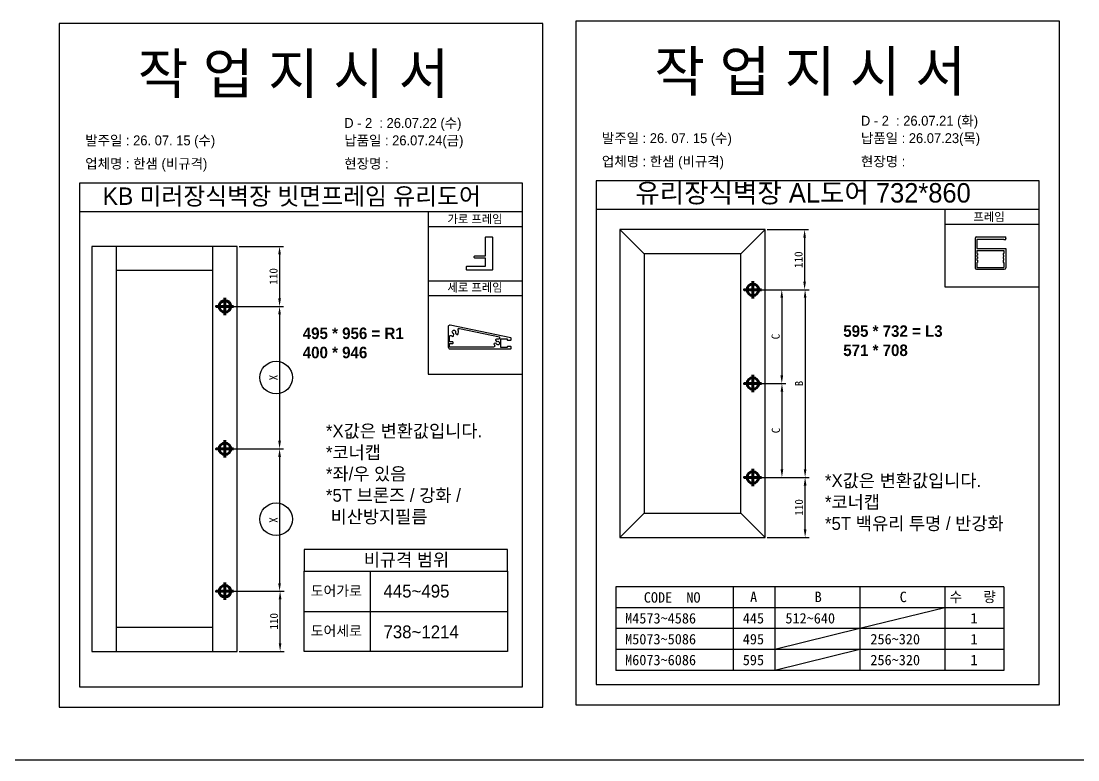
# Model space of a CAD drawing. Header units: millimetres. Extents: x -44117 to 256353, y -2095463 to 65325.
# Drawn here: x 113917 to 120438, y -1126924 to -1122364 of the extents above; entities that cross this region are included whole.
import ezdxf

# ---------------------------------------------------------------- set-up
doc = ezdxf.new("R2010")
doc.units = ezdxf.units.MM
doc.header["$LTSCALE"] = 10
doc.layers.add('Layer1', color=7, linetype='Continuous', lineweight=70)
doc.layers.add('PDF_Geomertry', color=7, linetype='Continuous')
doc.layers.add('TEXT', color=3, linetype='Continuous')
doc.styles.add('MtX_Gulim', font='')
doc.styles.get('MtX_Gulim').set_extended_font_data('Gulim', bold=True)
doc.dimstyles.new('복사 ISO-25', dxfattribs={"dimscale": 3, "dimtxt": 2.5, "dimasz": 2.5, "dimexe": 1.25, "dimexo": 0.625, "dimtad": 1, "dimtxsty": 'Standard', "dimcen": 2.5, "dimadec": 0, "dimazin": 0, "dimtfac": 1, "dimtmove": 0, "dimatfit": 3, "dimfxl": 0, "dimarcsym": 0})

# ---------------------------------------------------------------- blocks, each defined once
blk = doc.blocks.new('*D7869')
at = {"color": 0, "lineweight": -2}
for p, q in [((115261.9, -1123754.1), (115536.6, -1123754.1)), ((115511.6, -1123804.1), (115511.6, -1124074.7)), ((115186.9, -1124124.7), (115536.6, -1124124.7))]:
    blk.add_line(p, q, dxfattribs=at)
at = {"color": 0}
for points in [[(115519.9, -1123804.1), (115503.2, -1123804.1), (115511.6, -1123754.1)], [(115503.2, -1124074.7), (115519.9, -1124074.7), (115511.6, -1124124.7)]]:
    blk.add_solid(points, dxfattribs=at)
at = {"layer": 'Defpoints', "color": 0}
for p in [(115249.4, -1123754.1), (115174.4, -1124124.7), (115511.6, -1124124.7)]:
    blk.add_point(p, dxfattribs=at)
at = {"color": 0, "insert": (115474.1, -1123939.4), "char_height": 50, "attachment_point": 5, "rotation": 90}
blk.add_mtext('110', dxfattribs=at)
blk = doc.blocks.new('*D7870')
at = {"color": 0, "lineweight": -2}
for p, q in [((115186.9, -1125883.4), (115539.7, -1125883.4)), ((115514.7, -1126204.1), (115514.7, -1125933.4)), ((115261.9, -1126254.1), (115539.7, -1126254.1))]:
    blk.add_line(p, q, dxfattribs=at)
at = {"color": 0}
for points in [[(115523, -1125933.4), (115506.4, -1125933.4), (115514.7, -1125883.4)], [(115506.4, -1126204.1), (115523, -1126204.1), (115514.7, -1126254.1)]]:
    blk.add_solid(points, dxfattribs=at)
at = {"layer": 'Defpoints', "color": 0}
for p in [(115174.4, -1125883.4), (115514.7, -1125883.4), (115249.4, -1126254.1)]:
    blk.add_point(p, dxfattribs=at)
at = {"color": 0, "insert": (115477.2, -1126068.8), "char_height": 50, "attachment_point": 5, "rotation": 90}
blk.add_mtext('110', dxfattribs=at)
blk = doc.blocks.new('*D7871')
at = {"color": 0, "lineweight": -2}
for p, q in [((115186.9, -1124124.7), (115536.6, -1124124.7)), ((115511.6, -1124174.7), (115511.6, -1124954.1)), ((115186.9, -1125004.1), (115536.6, -1125004.1))]:
    blk.add_line(p, q, dxfattribs=at)
at = {"color": 0}
for points in [[(115519.9, -1124174.7), (115503.2, -1124174.7), (115511.6, -1124124.7)], [(115503.2, -1124954.1), (115519.9, -1124954.1), (115511.6, -1125004.1)]]:
    blk.add_solid(points, dxfattribs=at)
at = {"layer": 'Defpoints', "color": 0}
for p in [(115174.4, -1124124.7), (115174.4, -1125004.1), (115511.6, -1125004.1)]:
    blk.add_point(p, dxfattribs=at)
at = {"color": 0, "insert": (115474.1, -1124564.4), "char_height": 50, "attachment_point": 5, "rotation": 90}
blk.add_mtext('X', dxfattribs=at)
blk = doc.blocks.new('*D7872')
at = {"color": 0, "lineweight": -2}
for p, q in [((115186.9, -1125004.1), (115536.6, -1125004.1)), ((115511.6, -1125054.1), (115511.6, -1125833.4)), ((115186.9, -1125883.4), (115536.6, -1125883.4))]:
    blk.add_line(p, q, dxfattribs=at)
at = {"color": 0}
for points in [[(115519.9, -1125054.1), (115503.2, -1125054.1), (115511.6, -1125004.1)], [(115503.2, -1125833.4), (115519.9, -1125833.4), (115511.6, -1125883.4)]]:
    blk.add_solid(points, dxfattribs=at)
at = {"layer": 'Defpoints', "color": 0}
for p in [(115174.4, -1125004.1), (115174.4, -1125883.4), (115511.6, -1125883.4)]:
    blk.add_point(p, dxfattribs=at)
at = {"color": 0, "insert": (115474.1, -1125443.8), "char_height": 50, "attachment_point": 5, "rotation": 90}
blk.add_mtext('X', dxfattribs=at)
blk = doc.blocks.new('*D7873')
at = {"color": 0, "lineweight": -2}
for p, q in [((118520.1, -1123651), (118776.8, -1123651)), ((118751.8, -1123701), (118751.8, -1123971.7)), ((118445.1, -1124021.7), (118776.8, -1124021.7))]:
    blk.add_line(p, q, dxfattribs=at)
at = {"color": 0}
for points in [[(118760.1, -1123701), (118743.5, -1123701), (118751.8, -1123651)], [(118743.5, -1123971.7), (118760.1, -1123971.7), (118751.8, -1124021.7)]]:
    blk.add_solid(points, dxfattribs=at)
at = {"layer": 'Defpoints', "color": 0}
for p in [(118507.6, -1123651), (118432.6, -1124021.7), (118751.8, -1124021.7)]:
    blk.add_point(p, dxfattribs=at)
at = {"color": 0, "insert": (118714.3, -1123836.3), "char_height": 50, "attachment_point": 5, "rotation": 90}
blk.add_mtext('110', dxfattribs=at)
blk = doc.blocks.new('*D7874')
at = {"color": 0, "lineweight": -2}
for p, q in [((118445.1, -1125180.4), (118779.9, -1125180.4)), ((118754.9, -1125501), (118754.9, -1125230.4)), ((118520.1, -1125551), (118779.9, -1125551))]:
    blk.add_line(p, q, dxfattribs=at)
at = {"color": 0}
for points in [[(118763.3, -1125230.4), (118746.6, -1125230.4), (118754.9, -1125180.4)], [(118746.6, -1125501), (118763.3, -1125501), (118754.9, -1125551)]]:
    blk.add_solid(points, dxfattribs=at)
at = {"layer": 'Defpoints', "color": 0}
for p in [(118432.6, -1125180.4), (118754.9, -1125180.4), (118507.6, -1125551)]:
    blk.add_point(p, dxfattribs=at)
at = {"color": 0, "insert": (118717.4, -1125365.7), "char_height": 50, "attachment_point": 5, "rotation": 90}
blk.add_mtext('110', dxfattribs=at)
blk = doc.blocks.new('*D7875')
at = {"color": 0, "lineweight": -2}
for p, q in [((118445.1, -1124021.7), (118635.9, -1124021.7)), ((118610.9, -1124071.7), (118610.9, -1124551)), ((118445.1, -1124601), (118635.9, -1124601))]:
    blk.add_line(p, q, dxfattribs=at)
at = {"color": 0}
for points in [[(118619.3, -1124071.7), (118602.6, -1124071.7), (118610.9, -1124021.7)], [(118602.6, -1124551), (118619.3, -1124551), (118610.9, -1124601)]]:
    blk.add_solid(points, dxfattribs=at)
at = {"layer": 'Defpoints', "color": 0}
for p in [(118432.6, -1124021.7), (118432.6, -1124601), (118610.9, -1124601)]:
    blk.add_point(p, dxfattribs=at)
at = {"color": 0, "insert": (118573.4, -1124311.3), "char_height": 50, "attachment_point": 5, "rotation": 90}
blk.add_mtext('C', dxfattribs=at)
blk = doc.blocks.new('*D7876')
at = {"color": 0, "lineweight": -2}
for p, q in [((118445.1, -1124601), (118636.9, -1124601)), ((118611.9, -1124651), (118611.9, -1125130.4)), ((118445.1, -1125180.4), (118636.9, -1125180.4))]:
    blk.add_line(p, q, dxfattribs=at)
at = {"color": 0}
for points in [[(118620.2, -1124651), (118603.5, -1124651), (118611.9, -1124601)], [(118603.5, -1125130.4), (118620.2, -1125130.4), (118611.9, -1125180.4)]]:
    blk.add_solid(points, dxfattribs=at)
at = {"layer": 'Defpoints', "color": 0}
for p in [(118432.6, -1124601), (118432.6, -1125180.4), (118611.9, -1125180.4)]:
    blk.add_point(p, dxfattribs=at)
at = {"color": 0, "insert": (118574.4, -1124890.7), "char_height": 50, "attachment_point": 5, "rotation": 90}
blk.add_mtext('C', dxfattribs=at)
blk = doc.blocks.new('*D7877')
at = {"color": 0, "lineweight": -2}
for p, q in [((118445.1, -1124021.7), (118779.9, -1124021.7)), ((118754.9, -1124071.7), (118754.9, -1125130.4)), ((118445.1, -1125180.4), (118779.9, -1125180.4))]:
    blk.add_line(p, q, dxfattribs=at)
at = {"color": 0}
for points in [[(118763.2, -1124071.7), (118746.6, -1124071.7), (118754.9, -1124021.7)], [(118746.6, -1125130.4), (118763.2, -1125130.4), (118754.9, -1125180.4)]]:
    blk.add_solid(points, dxfattribs=at)
at = {"layer": 'Defpoints', "color": 0}
for p in [(118432.6, -1124021.7), (118432.6, -1125180.4), (118754.9, -1125180.4)]:
    blk.add_point(p, dxfattribs=at)
at = {"color": 0, "insert": (118717.4, -1124601), "char_height": 50, "attachment_point": 5, "rotation": 90}
blk.add_mtext('B', dxfattribs=at)

msp = doc.modelspace()

# ---------------------------------------------------------------- linework, layer by layer
for p, q in [((117011.32242, -1123363.66351), (114275.98807, -1123363.66351)), ((120199.81141, -1123349.87617), (117464.47706, -1123349.87617)), ((120199.81141, -1123527.49528), (117464.47706, -1123527.49528)), ((117011.32242, -1123541.28263), (114275.98807, -1123541.28263)), ((117011.32242, -1123633.66125), (116429.20235, -1123633.66125)), ((117761.06018, -1123801.01929), (117611.06018, -1123651.01929)), ((118357.58129, -1123801.01929), (118507.58129, -1123651.01929)), ((120199.81141, -1123619.87391), (119617.69134, -1123619.87391)), ((119803.58057, -1123705.78527), (119803.58057, -1123885.78527)), ((119813.58057, -1123695.78527), (119993.58057, -1123695.78527)), ((119815.58057, -1123710.78527), (119815.58057, -1123766.78527)), ((119981.58057, -1123710.78527), (119815.58057, -1123710.78527)), ((119981.58057, -1123710.78527), (119993.58057, -1123710.78527)), ((119993.58057, -1123710.78527), (119993.58057, -1123695.78527)), ((119993.58057, -1123705.78527), (119993.58057, -1123707.78527)), ((114502.88133, -1123754.08436), (114502.88133, -1126254.08436)), ((115099.40244, -1126254.08436), (115099.40244, -1123754.08436)), ((119815.58057, -1123766.78527), (119993.58057, -1123766.78527)), ((119815.58057, -1123778.78527), (119815.58057, -1123783.78527)), ((119815.58057, -1123778.78527), (119815.58057, -1123798.78527)), ((119815.58057, -1123778.78527), (119981.58057, -1123778.78527)), ((119981.58057, -1123778.78527), (119981.58057, -1123783.78527)), ((119981.58057, -1123778.78527), (119981.58057, -1123798.78527)), ((119993.58057, -1123766.78527), (119993.58057, -1123885.78527)), ((119815.58057, -1123798.78527), (119819.58057, -1123798.78527)), ((119815.58057, -1123808.78527), (119815.58057, -1123818.78527)), ((119815.58057, -1123808.78527), (119819.58057, -1123808.78527)), ((119815.58057, -1123818.78527), (119819.58057, -1123818.78527)), ((119815.58057, -1123828.78527), (119815.58057, -1123838.78527)), ((119815.58057, -1123828.78527), (119819.58057, -1123828.78527)), ((119815.58057, -1123838.78527), (119819.58057, -1123838.78527)), ((119815.58057, -1123853.78527), (119815.58057, -1123883.78527)), ((119815.58057, -1123853.78527), (119819.58057, -1123853.78527)), ((119819.58057, -1123798.78527), (119819.58057, -1123808.78527)), ((119819.58057, -1123818.78527), (119819.58057, -1123828.78527)), ((119819.58057, -1123838.78527), (119819.58057, -1123853.78527)), ((119977.58057, -1123798.78527), (119977.58057, -1123808.78527)), ((119977.58057, -1123798.78527), (119981.58057, -1123798.78527)), ((119977.58057, -1123808.78527), (119981.58057, -1123808.78527)), ((119977.58057, -1123818.78527), (119977.58057, -1123828.78527)), ((119977.58057, -1123818.78527), (119981.58057, -1123818.78527)), ((119977.58057, -1123828.78527), (119981.58057, -1123828.78527)), ((119977.58057, -1123838.78527), (119977.58057, -1123853.78527)), ((119977.58057, -1123838.78527), (119981.58057, -1123838.78527)), ((119977.58057, -1123853.78527), (119981.58057, -1123853.78527)), ((119981.58057, -1123818.78527), (119981.58057, -1123808.78527)), ((119981.58057, -1123838.78527), (119981.58057, -1123828.78527)), ((119981.58057, -1123853.78527), (119981.58057, -1123883.78527)), ((115099.40244, -1123904.08436), (114502.88133, -1123904.08436)), ((119813.58057, -1123895.78527), (119983.58057, -1123895.78527)), ((119815.58057, -1123883.78527), (119981.58057, -1123883.78527)), ((119981.58057, -1123875.78527), (119981.58057, -1123883.78527)), ((117011.32242, -1123968.92395), (116429.20235, -1123968.92395)), ((117011.32242, -1124059.35666), (116429.20235, -1124059.35666)), ((117761.06018, -1125401.01929), (117611.06018, -1125551.01929)), ((118357.58129, -1125401.01929), (118507.58129, -1125551.01929)), ((116917.84855, -1125759.55537), (116917.84855, -1125625.1967)), ((116069.71322, -1125759.55537), (116069.71322, -1126255.12773)), ((119980.5482, -1125856.66647), (117585.75105, -1125856.66647)), ((117585.75105, -1125856.66647), (117585.75105, -1126371.47594)), ((119980.5482, -1125856.66647), (119980.5482, -1126371.47594)), ((115663.43099, -1126007.34155), (116917.84855, -1126007.34155)), ((114502.88133, -1126104.08436), (115099.40244, -1126104.08436)), ((119980.5482, -1126371.47594), (117585.75105, -1126371.47594))]:
    msp.add_line(p, q)
at = {"color": 4}
for p, q in [((118310.93021, -1125856.66647), (118310.93021, -1126371.47594)), ((118568.33494, -1125856.66647), (118568.33494, -1126371.47594)), ((119092.82416, -1125856.66647), (119092.82416, -1126371.47594)), ((119617.31338, -1125856.66647), (119617.31338, -1126371.47594)), ((119980.5482, -1125985.36884), (117585.75105, -1125985.36884)), ((119617.31338, -1125985.36884), (119092.82416, -1126114.07121)), ((119980.5482, -1126114.07121), (117585.75105, -1126114.07121)), ((119092.82416, -1126114.07121), (118568.33494, -1126242.77357)), ((119980.5482, -1126242.77357), (117585.75105, -1126242.77357)), ((119092.82416, -1126242.77357), (118568.33494, -1126371.47594))]:
    msp.add_line(p, q, dxfattribs=at)
at = {"color": 1}
msp.add_line((104196.73721, -1126924.08167), (196465.88407, -1126924.08167), dxfattribs=at)
for points in [[(114151.65469, -1126597.80611), (117135.6558, -1126597.80611), (117135.6558, -1122377.57597), (114151.65469, -1122377.57597)], [(117340.14368, -1126584.01877), (120324.14479, -1126584.01877), (120324.14479, -1122363.78863), (117340.14368, -1122363.78863)], [(120199.81141, -1123527.49528), (119617.69134, -1123527.49528), (119617.69134, -1124003.95337), (120199.81141, -1124003.95337)], [(117011.32242, -1123541.28263), (116429.20235, -1123541.28263), (116429.20235, -1124542.39963), (117011.32242, -1124542.39963)], [(117611.06018, -1125551.01929), (118507.58129, -1125551.01929), (118507.58129, -1123651.01929), (117611.06018, -1123651.01929)], [(114352.88133, -1126254.08436), (115249.40244, -1126254.08436), (115249.40244, -1123754.08436), (114352.88133, -1123754.08436)], [(117761.06018, -1125401.01929), (118357.58129, -1125401.01929), (118357.58129, -1123801.01929), (117761.06018, -1123801.01929)], [(115663.43099, -1125759.55537), (116917.84855, -1125759.55537), (116917.84855, -1126255.12773), (115663.43099, -1126255.12773)]]:
    msp.add_lwpolyline(points, close=True)
for points in [[(114275.98807, -1123363.66351), (114275.98807, -1126473.47274), (117011.32242, -1126473.47274), (117011.32242, -1123363.66351)], [(117464.47706, -1123349.87617), (117464.47706, -1126459.68539), (120199.81141, -1126459.68539), (120199.81141, -1123349.87617)], [(116917.84855, -1125625.1967), (115663.43099, -1125625.1967), (115663.43099, -1125759.55537), (116917.84855, -1125759.55537)]]:
    msp.add_lwpolyline(points)
for centre in [(115490.3865, -1124564.40761), (115490.3865, -1125438.67003)]:
    msp.add_circle(centre, 100.6315, dxfattribs=at)
for centre, start, end in [((119813.58057, -1123705.78527), 90, 180), ((119813.58057, -1123885.78527), 180, 270), ((119983.58057, -1123885.78527), 270, 0), ((119983.58057, -1123885.78527), 270, 0)]:
    msp.add_arc(centre, 10, start, end)
at = {"layer": 'Layer1'}
for p, q in [((118432.58129, -1123968.17394), (118432.58129, -1124075.15763)), ((115174.40244, -1124071.23901), (115174.40244, -1124178.2227)), ((115174.40244, -1124950.59251), (115174.40244, -1125057.57621)), ((118432.58129, -1125233.86464), (118432.58129, -1125126.88094)), ((115174.40244, -1125936.92971), (115174.40244, -1125829.94602))]:
    msp.add_line(p, q, dxfattribs=at)
at = {"layer": 'Layer1', "color": 1}
msp.add_line((118432.58129, -1124547.52744), (118432.58129, -1124654.51113), dxfattribs=at)
at = {"layer": 'Layer1'}
for points in [[(118486.07314, -1124021.66578), (118379.08944, -1124021.66578)], [(115227.89429, -1124124.73086), (115120.91059, -1124124.73086)], [(115227.89429, -1125004.08436), (115120.91059, -1125004.08436)], [(118486.07314, -1125180.37279), (118379.08944, -1125180.37279)], [(115227.89429, -1125883.43786), (115120.91059, -1125883.43786)]]:
    msp.add_lwpolyline(points, close=True, dxfattribs=at)
at = {"layer": 'Layer1', "color": 1}
msp.add_lwpolyline([(118486.07314, -1124601.01929), (118379.08944, -1124601.01929)], close=True, dxfattribs=at)
at = {"layer": 'Layer1'}
for centre in [(118432.58129, -1124021.66578), (115174.40244, -1124124.73086), (115174.40244, -1125004.08436), (118432.58129, -1125180.37279), (115174.40244, -1125883.43786)]:
    msp.add_circle(centre, 35.66123, dxfattribs=at)
at = {"layer": 'Layer1', "color": 1}
msp.add_circle((118432.58129, -1124601.01929), 35.66123, dxfattribs=at)
at = {"layer": 'PDF_Geomertry', "lineweight": 25}
for points in [[(116779.48897, -1123814.88156), (116713.62616, -1123814.88156), (116711.50164, -1123815.94382), (116710.97051, -1123818.06847), (116710.97051, -1123821.78652), (116711.50164, -1123823.91104), (116713.62616, -1123824.97343), (116779.48897, -1123824.97343), (116779.48897, -1123878.08858), (116666.88483, -1123878.08858), (116664.22918, -1123878.61971), (116662.63552, -1123880.74437), (116662.10439, -1123882.86889), (116662.10439, -1123894.02316), (116662.63552, -1123896.14768), (116664.22918, -1123898.27233), (116666.88483, -1123898.8036), (116823.04351, -1123898.8036), (116825.69916, -1123898.27233), (116827.29255, -1123896.14768), (116828.35481, -1123894.02316), (116828.35481, -1123701.7463), (116827.29255, -1123699.09051), (116825.69916, -1123697.49699), (116823.04351, -1123696.43473), (116784.26941, -1123696.43473), (116781.61349, -1123697.49699), (116780.0201, -1123699.09051), (116779.48897, -1123701.7463), (116779.48897, -1123814.88156)], [(116937.50961, -1124371.52084), (116919.07883, -1124371.52084), (116917.543, -1124372.28876), (116916.00707, -1124373.44073), (116915.62311, -1124374.97666), (116915.62311, -1124378.04833), (116877.60969, -1124378.04833), (116877.60969, -1124325.82796), (116915.62311, -1124325.82796), (116915.62311, -1124329.66764), (116916.00707, -1124331.20357), (116917.543, -1124332.7395), (116919.07883, -1124333.12346), (116937.50961, -1124333.12346), (116939.4295, -1124332.7395), (116940.58137, -1124331.20357), (116940.96533, -1124329.66764), (116940.96533, -1124323.14016), (116940.58137, -1124321.60423), (116939.81345, -1124320.45225), (116938.27752, -1124319.68434), (116565.05501, -1124240.58582), (116561.21524, -1124240.58582), (116557.75951, -1124241.7377), (116554.68765, -1124244.04154), (116552.76786, -1124247.49726), (116552.3839, -1124250.95308), (116552.3839, -1124375.74458), (116553.15182, -1124379.96831), (116555.45567, -1124383.42404), (116558.91139, -1124385.72788), (116562.75117, -1124386.4958), (116937.50961, -1124386.4958), (116939.4295, -1124386.11184), (116940.58137, -1124384.57601), (116940.96533, -1124383.04008), (116940.96533, -1124374.97666), (116940.58137, -1124373.44073), (116939.4295, -1124372.28876), (116937.50961, -1124371.52084)]]:
    msp.add_lwpolyline(points, close=True, dxfattribs=at)
for points in [[(116838.06033, -1124364.99316), (116839.2123, -1124367.68107), (116838.82835, -1124370.75273), (116837.29241, -1124373.44063), (116834.98857, -1124375.36042), (116831.9168, -1124375.74448), (116560.83128, -1124375.74448), (116560.83128, -1124354.6259), (116580.02997, -1124354.6259), (116581.18194, -1124353.85798), (116581.94986, -1124352.70611), (116581.94986, -1124346.17862), (116581.18194, -1124344.6426), (116580.02997, -1124343.87468), (116560.83128, -1124343.87468), (116560.83128, -1124311.23687), (116561.21533, -1124308.93312), (116562.36721, -1124306.62917), (116564.67105, -1124305.09334), (116566.9749, -1124304.32542), (116569.66271, -1124304.32542), (116571.96655, -1124305.4773), (116576.57425, -1124308.1652), (116581.5659, -1124309.70123), (116583.48569, -1124309.31707), (116584.2537, -1124307.78105), (116586.17359, -1124294.34222), (116585.78963, -1124293.19024), (116584.63776, -1124292.03817)], [(116584.63766, -1124292.03827), (116580.79789, -1124290.11838), (116578.11008, -1124286.66266), (116576.95821, -1124282.43893), (116577.72612, -1124278.21529), (116580.02997, -1124274.75947), (116583.48569, -1124272.07166), (116587.70943, -1124271.30365), (116591.93316, -1124272.45562), (116595.38888, -1124274.75947), (116597.69273, -1124278.59925), (116598.07669, -1124282.82288), (116596.92481, -1124287.04662), (116596.92481, -1124288.58236), (116597.69273, -1124289.73443), (116608.44395, -1124297.79794), (116609.97998, -1124298.1817), (116611.51591, -1124297.41378), (116614.20371, -1124291.27036), (116615.73955, -1124284.74287), (116615.73955, -1124278.21509)], [(116615.73955, -1124278.21529), (116613.81966, -1124270.91979), (116613.05164, -1124268.61594), (116613.4357, -1124265.92804), (116614.58767, -1124263.62429), (116616.50746, -1124262.08836), (116619.19527, -1124261.32044), (116621.49911, -1124261.32044), (116622.26703, -1124261.32044), (116868.77826, -1124313.54081), (116868.77826, -1124319.30048), (116868.3943, -1124322.37224), (116866.47441, -1124324.67609), (116864.17056, -1124326.21202), (116861.0988, -1124326.59598), (116855.72329, -1124326.59598), (116850.34738, -1124327.74785), (116845.35593, -1124330.05179), (116844.58801, -1124331.58763), (116844.97197, -1124333.12336), (116850.73154, -1124341.18688), (116852.26757, -1124341.95479), (116853.41944, -1124341.57093)], [(116853.41925, -1124341.57074), (116857.64298, -1124340.41886), (116861.86672, -1124341.18678), (116865.7064, -1124343.10676), (116868.01024, -1124346.94644), (116869.16222, -1124350.78612), (116868.3942, -1124355.00986), (116866.09035, -1124358.84964), (116862.25067, -1124361.15348), (116858.02694, -1124361.53744), (116853.8032, -1124360.76943), (116850.34748, -1124358.08172), (116848.42759, -1124354.24194), (116847.65968, -1124353.09007), (116846.12394, -1124352.70611), (116836.14054, -1124354.24194), (116834.60461, -1124355.00996), (116834.22075, -1124356.54579), (116835.75658, -1124360.76962), (116838.06033, -1124364.99326), (116839.2124, -1124367.68107), (116838.82825, -1124370.75283), (116837.29241, -1124373.44063), (116834.98867, -1124375.36062), (116831.9168, -1124375.74448)]]:
    msp.add_lwpolyline(points, dxfattribs=at)

# ---------------------------------------------------------------- texts
at = {"linetype": 'Continuous', "style": 'MtX_Gulim'}
for s, p in [('가로 프레임', (116547.62071, -1123611.2918)), ('프레임', (119793.16717, -1123597.50446)), ('세로 프레임', (116547.62071, -1124033.65462))]:
    msp.add_text(s, height=51.271748, dxfattribs=at).set_placement(p)
at = {"attachment_point": 1}
for s, width, gutter_width, heights, insert, char_height in [('{\\fGulim|b0|i0|c129|p50;작 업 지 시 서}', 5874.4321472, 22.20239, [-276.81147], (114636.21137, -1122562.5885), 248.6667591), ('{\\fGulim|b0|i0|c129|p50;작 업 지 시 서}', 5874.4321472, 22.20239, [-276.81147], (117824.70035, -1122548.80116), 248.6667591), ('{\\fGulim|b0|i0|c129|p50;\\C1;D - 2  : 26.07.21 (화)}', 5874.4321472, 22.20239, [62.32696], (119099.19477, -1122948.37489), 60.923356), ('{\\fGulim|b0|i0|c129|p50;\\C1;D - 2  : 26.07.22 (수)}', 5874.4321472, 22.20239, [62.32696], (115910.70578, -1122962.16223), 60.923356), ('\\pt11;{\\fGulim|b0|i0|c129|p50;발주일 : 26. 07. 15 (수)}', 5874.4321472, 22.20239, [61.28591], (114312.17287, -1123069.56074), 60.923356), ('{\\fGulim|b0|i0|c129|p50;납품일 : 26.07.24(금)}', 5874.4321472, 22.20239, [62.32696], (115910.70578, -1123069.56074), 60.923356), ('\\pt11;{\\fGulim|b0|i0|c129|p50;발주일 : 26. 07. 15 (수)}', 5874.4321472, 22.20239, [61.28591], (117500.66185, -1123055.77339), 60.923356), ('{\\fGulim|b0|i0|c129|p50;납품일 : 26.07.23(목)}', 5874.4321472, 22.20239, [62.32696], (119099.19477, -1123055.77339), 60.923356), ('{\\fGulim|b0|i0|c129|p50;업체명 : 한샘 (비규격)}', 5874.4321472, 22.20239, [64.14322], (117500.66185, -1123199.03418), 60.923356), ('{\\fGulim|b0|i0|c129|p50;현장명 : }', 5874.4321472, 22.20239, [-67.98106], (119099.19477, -1123199.03418), 60.923356), ('{\\fGulim|b0|i0|c129|p50;업체명 : 한샘 (비규격)}', 5874.4321472, 22.20239, [64.14322], (114312.17287, -1123212.82153), 60.923356), ('{\\fGulim|b0|i0|c129|p50;현장명 : }', 5874.4321472, 22.20239, [-67.98106], (115910.70578, -1123212.82153), 60.923356), ('{\\fGulim|b0|i0|c129|p50;KB 미러장식벽장 빗면프레임 유리도어}', 2545.1559581, 9.61941, [-120.50515], (114420.30686, -1123390.41243), 107.7373383), ('{\\fGulim|b0|i0|c129|p50;유리장식벽장 AL도어 732*860}', 2836.7034314, 10.72131, [-133.98922], (117706.96605, -1123363.69887), 120.0786444), ('{\\f굴림|b1|i0|c129|p50;595 * 732 = L3\\P\\C1;571 * 708}', 21510.0890558, 276.6388, [-191.76527], (118990.24865, -1124241.49755), 71.1356923), ('{\\f굴림|b1|i0|c129|p50;495 * 956 = R1\\P\\C1;400 * 946}', 21510.0890558, 276.6388, [-191.76527], (115654.48616, -1124255.28489), 71.1356923), ('{\\fGulim|b0|i0|c129|p50;*X값은 변환값입니다.\\P*코너캡\\P*좌/우 있음\\P*5T 브론즈 / 강화 / \\P 비산방지필름 }', 1875.2995193, 7.08769, [-639.98941], (115797.68254, -1124854.04881), 79.3820819), ('{\\fGulim|b0|i0|c129|p50;*X값은 변환값입니다.\\P*코너캡\\P*5T 백유리 투명 / 반강화 }', 1875.2995193, 7.08769, [-368.08904], (118877.47519, -1125160.61244), 79.3820819), ('{\\fGulim|b0|i0|c129|p50;비규격 범위}', 1875.2995193, 7.08769, [-88.47244], (116031.14598, -1125649.07474), 79.3820819), ('{\\fGulim|b0|i0|c129|p50;도어가로}', 1485.9640615, 5.61619, [-70.02071], (115703.80005, -1125849.35267), 62.9013764), ('{\\fGulim|b0|i0|c129|p50;445~495}', 1875.2995193, 7.08769, [-81.49612], (116152.74027, -1125842.53979), 79.3820819), ('{\\fGulim|b0|i0|c129|p50;도어세로}', 1485.9640615, 5.61619, [-70.02071], (115703.80005, -1126096.17094), 62.9013764), ('{\\fGulim|b0|i0|c129|p50;738~1214}', 1875.2995193, 7.08769, [-81.60182], (116152.74027, -1126094.19764), 79.3820819)]:
    msp.add_mtext_dynamic_manual_height_columns(s, width=width, gutter_width=gutter_width, heights=heights, dxfattribs=dict(at, insert=insert, char_height=char_height))
at = {"layer": 'TEXT'}
for s, height, p in [('CODE  NO', 64.351183, (117759.3954, -1125953.44541)), ('A', 64.35118, (118415.24945, -1125950.17064)), ('B', 64.35118, (118813.97628, -1125950.17064)), ('C', 64.35118, (119338.4655, -1125950.17064)), ('수   량', 64.351183, (119646.25068, -1125950.17064)), ('M4573~4586', 64.351183, (117644.04331, -1126082.14777)), ('445', 64.351183, (118370.26095, -1126082.14777)), ('512~640', 64.351183, (118633.2064, -1126082.14777)), ('1', 64.35118, (119775.07849, -1126082.14777)), ('M5073~5086', 64.351183, (117644.04331, -1126210.85014)), ('495', 64.351183, (118370.26095, -1126210.85014)), ('256~320', 64.351183, (119157.69563, -1126210.85014)), ('1', 64.35118, (119775.07849, -1126210.85014)), ('M6073~6086', 64.351183, (117644.04331, -1126339.55251)), ('595', 64.351183, (118370.26095, -1126339.55251)), ('256~320', 64.351183, (119157.69563, -1126339.55251)), ('1', 64.35118, (119775.07849, -1126339.55251))]:
    msp.add_text(s, height=height, dxfattribs=at).set_placement(p)

# ---------------------------------------------------------------- dimensions: what is measured, and where the dimension line sits
for base, p1, p2, angle, text, picture, middle in [((118751.80507, -1124021.66578), (118507.58129, -1123651.01929), (118432.55677, -1124021.66578), 90, '110', '*D7873', (118714.30507, -1123836.34254)), ((115511.55964, -1124124.73086), (115249.40244, -1123754.08436), (115174.37792, -1124124.73086), 90, '110', '*D7869', (115474.05964, -1123939.40761)), ((118610.93092, -1124601.01929), (118432.55677, -1124021.66578), (118432.58129, -1124601.01929), 90, 'C', '*D7875', (118573.43092, -1124311.34254)), ((118754.8916, -1125180.37279), (118432.55677, -1124021.66578), (118432.55677, -1125180.37279), 90, 'B', '*D7877', (118717.3916, -1124601.01929)), ((115511.55964, -1125004.08436), (115174.40244, -1124124.73086), (115174.40244, -1125004.08436), 90, 'X', '*D7871', (115474.05964, -1124564.40761)), ((118611.85046, -1125180.37279), (118432.58129, -1124601.01929), (118432.55677, -1125180.37279), 90, 'C', '*D7876', (118574.35046, -1124890.69604)), ((115511.55964, -1125883.43786), (115174.40244, -1125004.08436), (115174.40244, -1125883.43786), 90, 'X', '*D7872', (115474.05964, -1125443.76111)), ((118754.92189, -1125180.37279), (118507.58129, -1125551.01929), (118432.55677, -1125180.37279), 270, '110', '*D7874', (118717.42189, -1125365.69604))]:
    dim = msp.add_linear_dim(base=base, p1=p1, p2=p2, angle=angle, text=text, dimstyle='복사 ISO-25', override={"dimscale": 20, "dimtxsty": 'Standard'})
    dim.commit()
    dim.dimension.update_dxf_attribs({"geometry": picture, "text_midpoint": middle})
dim = msp.add_linear_dim(base=(115514.68464, -1125883.43786), p1=(115249.40244, -1126254.08436), p2=(115174.37792, -1125883.43786), angle=270, text='110', dimstyle='복사 ISO-25', override={"dimscale": 20, "dimtxsty": 'Standard'})
dim.commit()
dim.dimension.update_dxf_attribs({"geometry": '*D7870', "text_midpoint": (115514.68464, -1126068.76111), "dimtype": 160})

doc.saveas('drawing.dxf')
